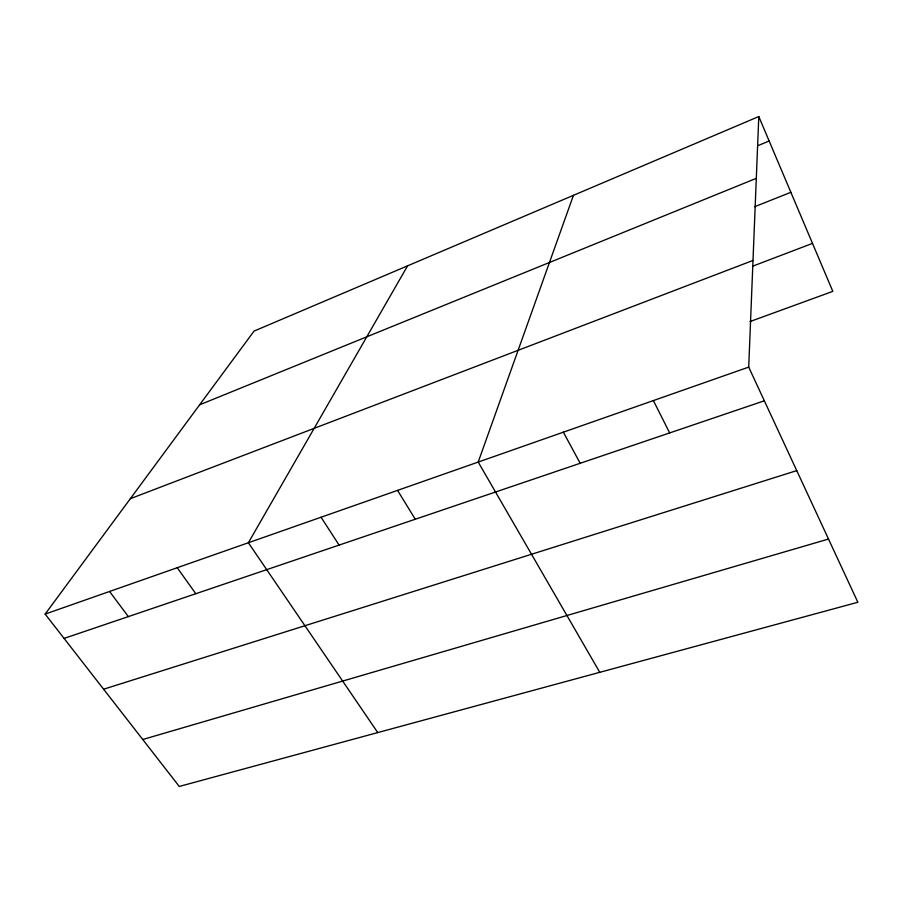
<?xml version="1.0" encoding="UTF-8"?>
<svg xmlns="http://www.w3.org/2000/svg" width="903" height="903" viewBox="0 0 903 903"><rect width="100%" height="100%" fill="white"/><g stroke="black" fill="none" stroke-linecap="round" stroke-linejoin="round"><path stroke-width="1.35" d="M748.711 367.115L758.791 116.543L254.048 331.096L45.15 614.085L179.279 786.457L857.85 602.267L748.711 367.115L45.15 614.085M573.439 195.33L478.206 462.065L599.773 672.317M407.603 265.821L248.381 542.748L377.759 732.581M757.651 145.778L769.142 140.981M199.631 404.815L756.308 178.331M754.739 206.685L790.87 192.294M130.337 498.682L753 260.448M752.526 266.238L812.497 243.392M750.077 321.536L832.814 291.364L758.791 116.543M64.079 638.41L764.344 400.797M103.608 689.215L796.751 470.621M142.753 739.512L828.502 539.046M109.568 591.476L128.339 616.602M177.225 567.727L195.804 593.711M321.05 517.238L339.099 545.085M397.557 490.385L415.267 519.236M563.348 432.176L580.189 463.284M653.377 400.582L669.654 432.921"/></g></svg>
